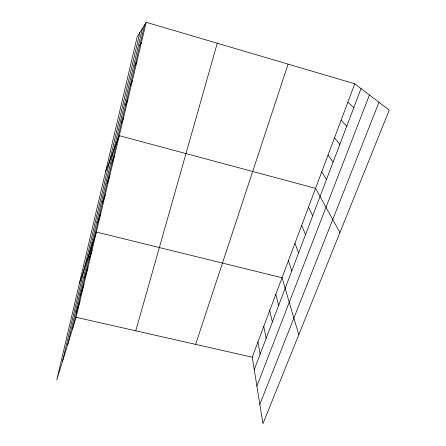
<?xml version="1.0" encoding="UTF-8"?>
<svg xmlns="http://www.w3.org/2000/svg" width="446" height="446" viewBox="0 0 446 446"><rect width="100%" height="100%" fill="white"/><g stroke="black" fill="none" stroke-linecap="round" stroke-linejoin="round"><path stroke-width="0.67" d="M62.412 361.667L139.921 32.424M67.747 344.384L142.43 28.416M72.508 328.964L144.621 24.909M146.249 22.3L137.212 36.762L56.759 379.975L76.115 317.301L146.249 22.3L354.776 83.787L389.241 110.129L262.95 423.7L252.241 357.196L354.776 83.787M135.762 330.809L217.247 43.234M76.456 312.323L79.979 301.044M80.503 295.274L83.932 284.409M84.645 277.802L87.985 267.371M88.893 259.895L92.132 249.927M79.394 283.416L96.381 232.054L282.039 277.735L298.775 334.756M195.627 344.368L288.11 64.129M97.713 222.699L100.735 213.734M102.296 203.376L105.2 194.958M107.001 183.546L109.777 175.702M111.829 163.18L114.477 155.949M105.574 171.732L119.294 135.684L315.562 188.351L339.919 232.589M254.248 369.639L361.048 88.581M256.89 386.046L369.439 94.992M259.84 404.36L378.977 102.285M121.15 123.86L123.531 117.856M125.621 105.011L127.868 99.62M130.199 85.71L132.306 80.966M134.893 65.936L136.844 61.866M139.693 45.676L141.494 42.32M76.115 317.301L252.241 357.196M347.869 102.201L353.812 107.62M341.118 120.203L346.748 126.224M334.517 137.808L339.841 144.393M328.061 155.024L333.09 162.154M321.744 171.866L326.494 179.515M308.526 207.111L312.707 215.792M301.663 225.414L305.56 234.613M294.968 243.271L298.586 252.96M288.428 260.709L291.784 270.856M275.806 294.366L278.672 305.365M269.713 310.611L272.35 322.006M263.759 326.494L266.173 338.258M257.933 342.015L260.141 354.13"/></g></svg>
